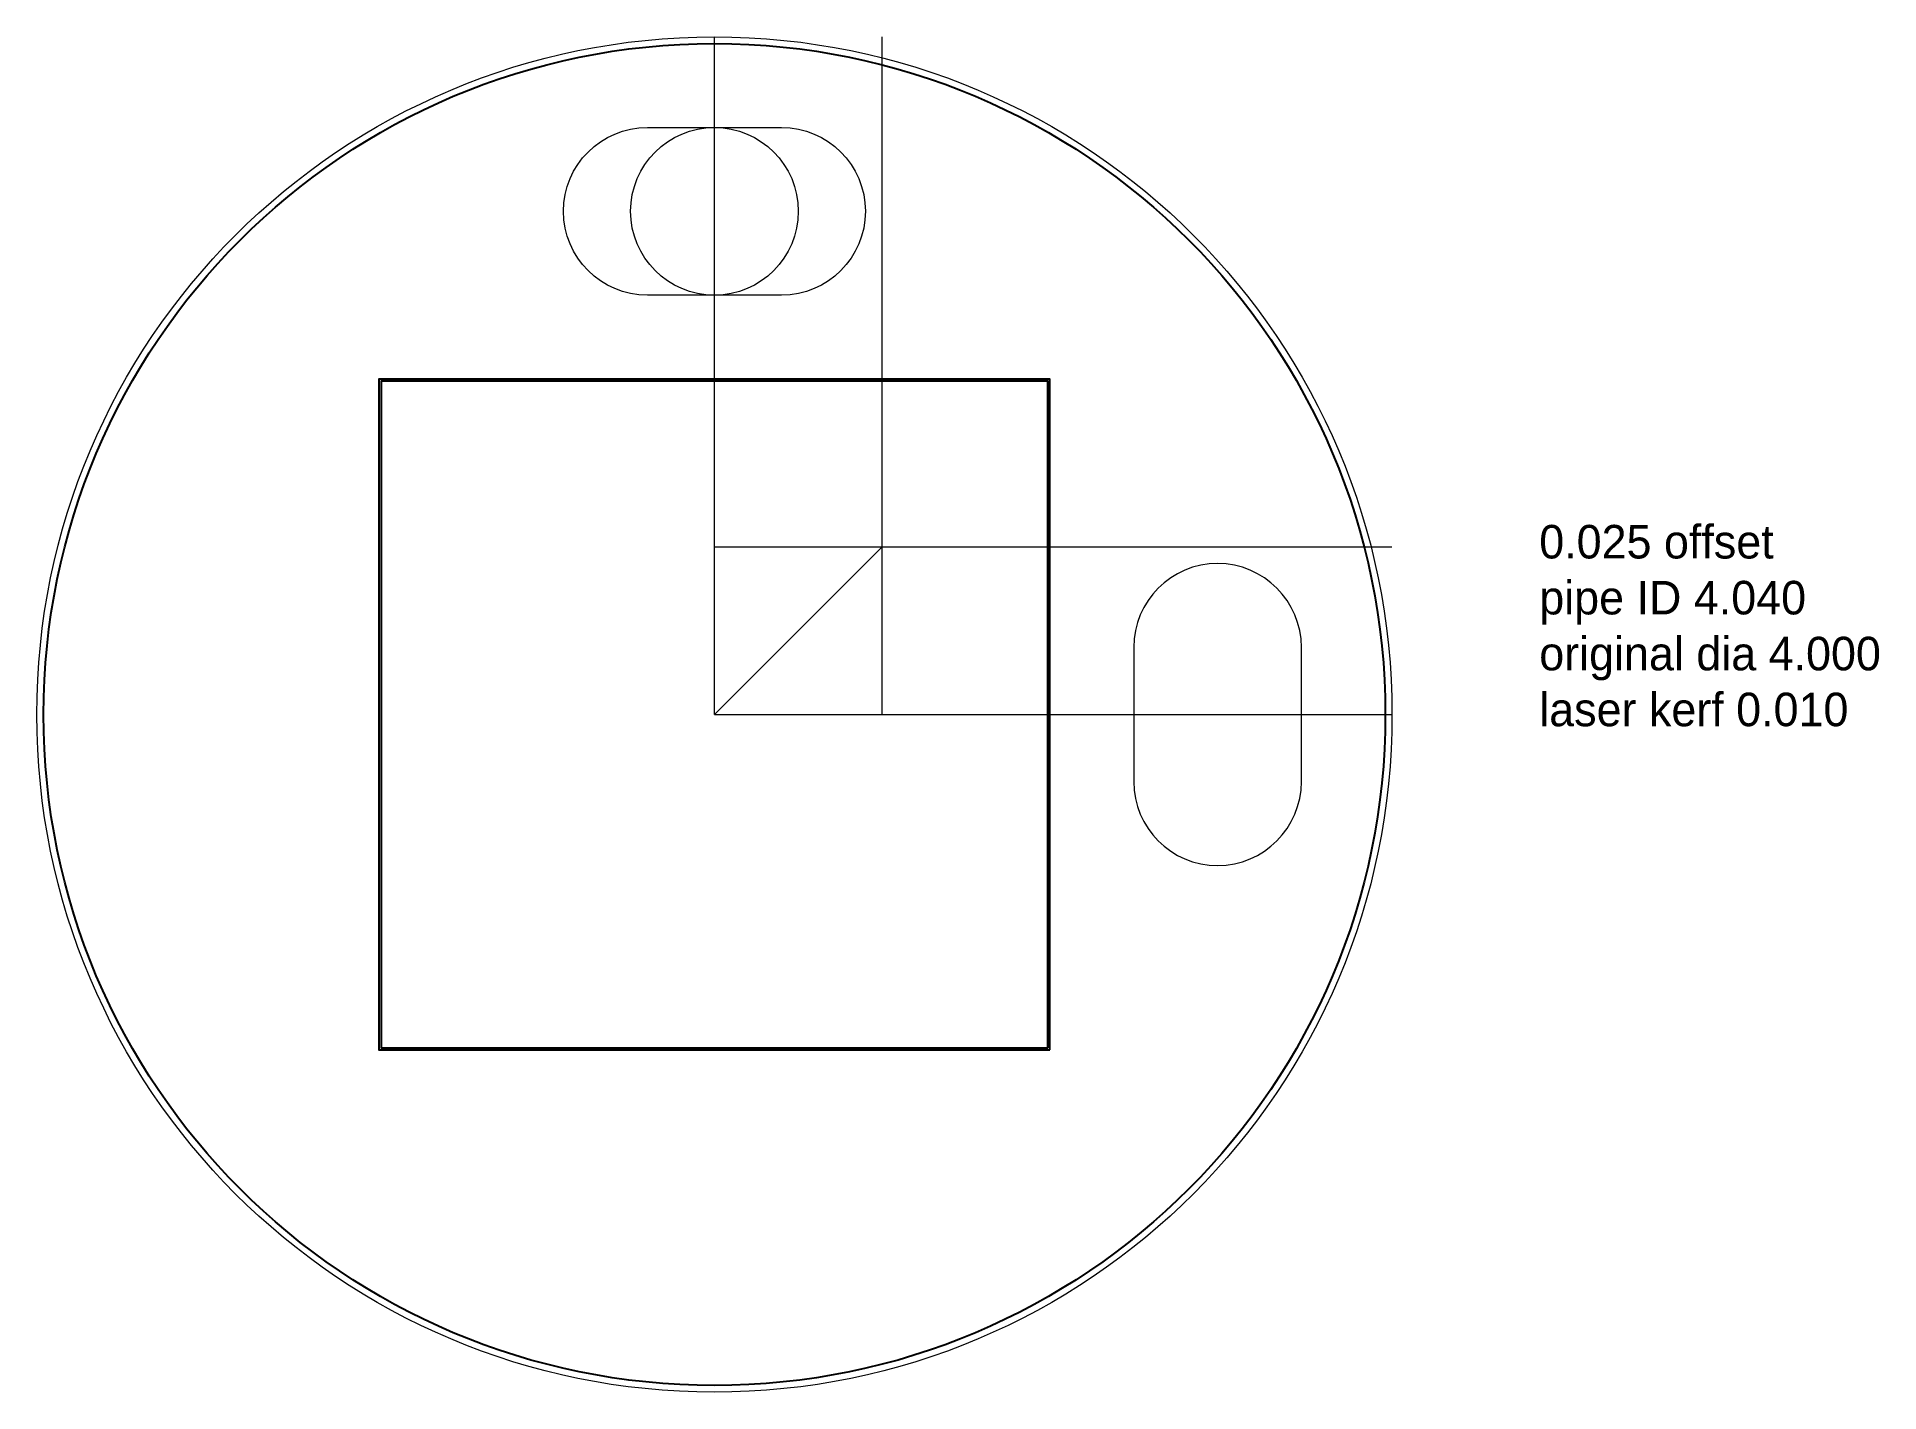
# Model space of a CAD drawing. Extents: x 0.07 to 5.57, y 0.02 to 4.06.
import ezdxf

# ---------------------------------------------------------------- set-up
doc = ezdxf.new("R2010")
doc.units = 0
doc.header["$MEASUREMENT"] = 0
doc.layers.add('holes', color=1, linetype='Continuous')
doc.layers.add('outline', color=3, linetype='Continuous')

msp = doc.modelspace()

# ---------------------------------------------------------------- linework, layer by layer
at = {"linetype": 'Continuous', "lineweight": 0, "flags": 128}
for points in [[(2.0929, 2.0365), (2.0929, 4.0565)], [(2.5929, 2.0365), (2.5929, 4.0565)], [(2.0929, 2.5365), (4.1129, 2.5365)], [(2.0929, 2.0365), (2.5929, 2.5365)], [(2.0929, 2.0365), (4.1129, 2.0365)]]:
    msp.add_lwpolyline(points, dxfattribs=at)
at = {"linetype": 'Continuous', "flags": 128}
msp.add_lwpolyline([(3.0929, 1.0365), (3.0929, 3.0365), (1.0929, 3.0365), (1.0929, 1.0365)], close=True, dxfattribs=at)
at = {"linetype": 'Continuous'}
msp.add_circle((2.0929, 2.0365), 2, dxfattribs=at)
at = {"linetype": 'Continuous', "lineweight": 0}
msp.add_circle((2.0929, 3.5365), 0.25, dxfattribs=at)
at = {"layer": 'holes', "linetype": 'Continuous', "lineweight": 0, "flags": 128}
for points in [[(1.8929, 3.7865), (2.2929, 3.7865, -1), (2.2929, 3.2865), (1.8929, 3.2865, -1)], [(3.8429, 1.8365), (3.8429, 2.2365, 1), (3.3429, 2.2365), (3.3429, 1.8365, 1)]]:
    msp.add_lwpolyline(points, format="xyb", close=True, dxfattribs=at)
at = {"layer": 'holes', "linetype": 'Continuous', "flags": 128}
msp.add_lwpolyline([(3.0869, 1.0425), (3.0869, 3.0305), (1.0989, 3.0305), (1.0989, 1.0425)], close=True, dxfattribs=at)
at = {"layer": 'outline', "linetype": 'Continuous', "lineweight": 0}
msp.add_circle((2.0929, 2.0365), 2.02, dxfattribs=at)

# ---------------------------------------------------------------- texts
at = {"linetype": 'Continuous', "lineweight": 0}
for s, p in [('0.025 offset', (4.5519, 2.5016)), ('pipe ID 4.040', (4.5519, 2.3349)), ('original dia 4.000', (4.5519, 2.1682)), ('laser kerf 0.010', (4.5519, 2.0016))]:
    msp.add_text(s, height=0.1, dxfattribs=at).set_placement(p)

doc.saveas('drawing.dxf')
